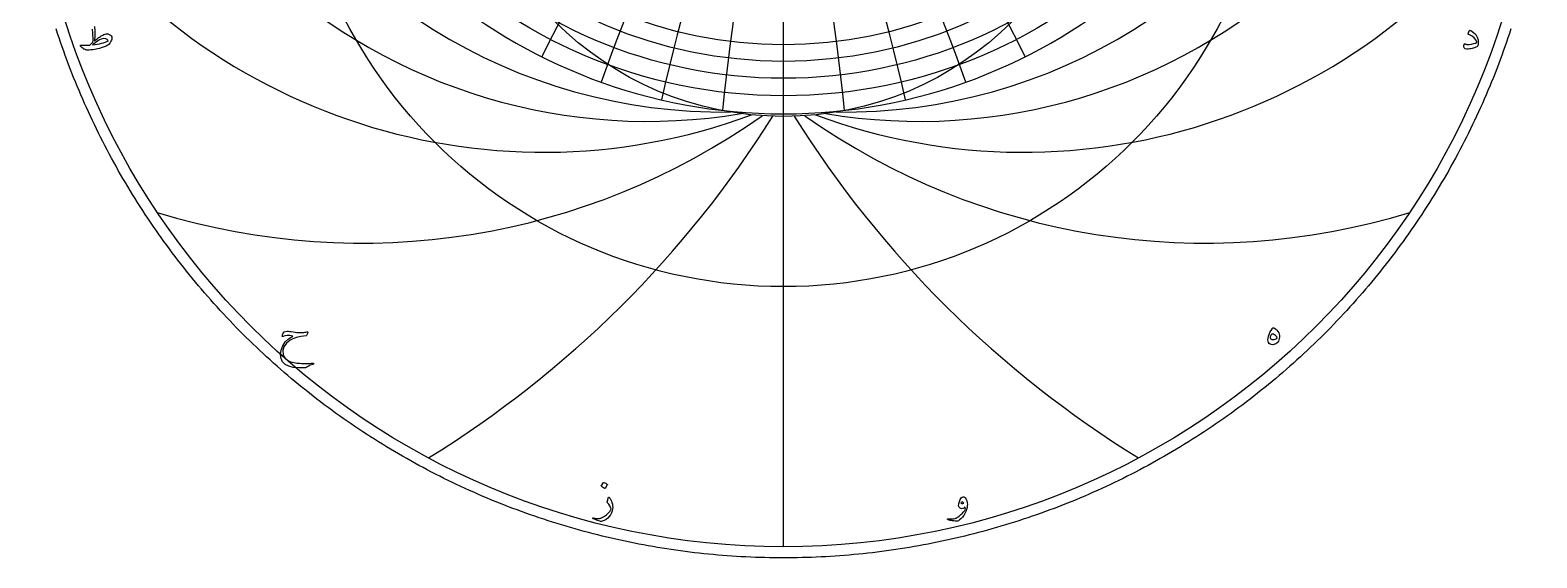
# Model space of a CAD drawing. Header units: millimetres. Extents: x -80 to 80, y -80 to 82.
# Drawn here: x -79.2 to 79.2, y -80.4 to -24.9 of the extents above; entities that cross this region are included whole.
import ezdxf

# ---------------------------------------------------------------- set-up
doc = ezdxf.new("R2010")
doc.units = ezdxf.units.MM
for name, color, linetype in [('CUT_OUTER', 1, 'Continuous'), ('ENGRAVE', 7, 'Continuous'), ('ENGRAVE_FINE', 8, 'Continuous'), ('TEXT', 5, 'Continuous')]:
    doc.layers.add(name, color=color, linetype=linetype)

msp = doc.modelspace()

# ---------------------------------------------------------------- linework, layer by layer
at = {"layer": 'CUT_OUTER'}
msp.add_lwpolyline([(76.4668, -24.7419), (76.3136, -25.2106), (76.1575, -25.6784), (75.9985, -26.1452), (75.8366, -26.611), (75.6719, -27.0758), (75.5043, -27.5396), (75.3339, -28.0024), (75.1607, -28.4641), (74.9846, -28.9248), (74.8057, -29.3843), (74.624, -29.8428), (74.4395, -30.3001), (74.2522, -30.7563), (74.0621, -31.2113), (73.8692, -31.6651), (73.6735, -32.1178), (73.475, -32.5692), (73.2738, -33.0195), (73.0698, -33.4684), (72.8631, -33.9162), (72.6536, -34.3626), (72.4414, -34.8078), (72.2265, -35.2516), (72.0088, -35.6941), (71.7884, -36.1353), (71.5654, -36.5751), (71.3396, -37.0135), (71.1111, -37.4505), (70.88, -37.8862), (70.6462, -38.3204), (70.4098, -38.7531), (70.1706, -39.1844), (69.9289, -39.6142), (69.6845, -40.0426), (69.4375, -40.4694), (69.1879, -40.8947), (68.9356, -41.3184), (68.6808, -41.7406), (68.4234, -42.1613), (68.1634, -42.5803), (67.9009, -42.9978), (67.6358, -43.4136), (67.3681, -43.8278), (67.0979, -44.2403), (66.8252, -44.6512), (66.55, -45.0604), (66.2722, -45.4679), (65.992, -45.8736), (65.7093, -46.2777), (65.4241, -46.68), (65.1364, -47.0806), (64.8463, -47.4794), (64.5538, -47.8764), (64.2588, -48.2715), (63.9614, -48.6649), (63.6616, -49.0565), (63.3594, -49.4462), (63.0548, -49.834), (62.7479, -50.22), (62.4385, -50.604), (62.1269, -50.9862), (61.8128, -51.3664), (61.4965, -51.7447), (61.1778, -52.1211), (60.8569, -52.4955), (60.5336, -52.8679), (60.2081, -53.2384), (59.8803, -53.6068), (59.5502, -53.9732), (59.2179, -54.3376), (58.8834, -54.6999), (58.5467, -55.0602), (58.2077, -55.4184), (57.8666, -55.7745), (57.5233, -56.1285), (57.1778, -56.4804), (56.8302, -56.8302), (56.4804, -57.1778), (56.1285, -57.5233), (55.7745, -57.8666), (55.4184, -58.2077), (55.0602, -58.5467), (54.6999, -58.8834), (54.3376, -59.2179), (53.9732, -59.5502), (53.6068, -59.8803), (53.2384, -60.2081), (52.8679, -60.5336), (52.4955, -60.8569), (52.1211, -61.1778), (51.7447, -61.4965), (51.3664, -61.8128), (50.9862, -62.1269), (50.604, -62.4385), (50.22, -62.7479), (49.834, -63.0548), (49.4462, -63.3594), (49.0565, -63.6616), (48.6649, -63.9614), (48.2715, -64.2588), (47.8764, -64.5538), (47.4794, -64.8463), (47.0806, -65.1364), (46.68, -65.4241), (46.2777, -65.7093), (45.8736, -65.992), (45.4679, -66.2722), (45.0604, -66.55), (44.6512, -66.8252), (44.2403, -67.0979), (43.8278, -67.3681), (43.4136, -67.6358), (42.9978, -67.9009), (42.5803, -68.1634), (42.1613, -68.4234), (41.7406, -68.6808), (41.3184, -68.9356), (40.8947, -69.1879), (40.4694, -69.4375), (40.0426, -69.6845), (39.6142, -69.9289), (39.1844, -70.1706), (38.7531, -70.4098), (38.3204, -70.6462), (37.8862, -70.88), (37.4505, -71.1111), (37.0135, -71.3396), (36.5751, -71.5654), (36.1353, -71.7884), (35.6941, -72.0088), (35.2516, -72.2265), (34.8078, -72.4414), (34.3626, -72.6536), (33.9162, -72.8631), (33.4684, -73.0698), (33.0195, -73.2738), (32.5692, -73.475), (32.1178, -73.6735), (31.6651, -73.8692), (31.2113, -74.0621), (30.7563, -74.2522), (30.3001, -74.4395), (29.8428, -74.624), (29.3843, -74.8057), (28.9248, -74.9846), (28.4641, -75.1607), (28.0024, -75.3339), (27.5396, -75.5043), (27.0758, -75.6719), (26.611, -75.8366), (26.1452, -75.9985), (25.6784, -76.1575), (25.2106, -76.3136), (24.7419, -76.4668), (24.2722, -76.6172), (23.8016, -76.7647), (23.3302, -76.9093), (22.8578, -77.051), (22.3846, -77.1898), (21.9106, -77.3257), (21.4357, -77.4587), (20.96, -77.5888), (20.4836, -77.7159), (20.0063, -77.8401), (19.5283, -77.9614), (19.0496, -78.0798), (18.5701, -78.1952), (18.09, -78.3077), (17.6092, -78.4172), (17.1277, -78.5238), (16.6455, -78.6274), (16.1628, -78.728), (15.6794, -78.8257), (15.1954, -78.9204), (14.7109, -79.0122), (14.2258, -79.101), (13.7402, -79.1868), (13.2541, -79.2696), (12.7674, -79.3494), (12.2803, -79.4263), (11.7927, -79.5001), (11.3047, -79.571), (10.8163, -79.6388), (10.3274, -79.7037), (9.8381, -79.7656), (9.3485, -79.8244), (8.8586, -79.8803), (8.3683, -79.9332), (7.8776, -79.983), (7.3867, -80.0298), (6.8955, -80.0736), (6.4041, -80.1144), (5.9124, -80.1522), (5.4205, -80.187), (4.9283, -80.2188), (4.436, -80.2475), (3.9436, -80.2732), (3.4509, -80.2959), (2.9582, -80.3155), (2.4653, -80.3322), (1.9724, -80.3458), (1.4793, -80.3564), (0.9863, -80.3639), (0.4931, -80.3685), (0, -80.37), (-0.4931, -80.3685), (-0.9863, -80.3639), (-1.4793, -80.3564), (-1.9724, -80.3458), (-2.4653, -80.3322), (-2.9582, -80.3155), (-3.4509, -80.2959), (-3.9436, -80.2732), (-4.436, -80.2475), (-4.9283, -80.2188), (-5.4205, -80.187), (-5.9124, -80.1522), (-6.4041, -80.1144), (-6.8955, -80.0736), (-7.3867, -80.0298), (-7.8776, -79.983), (-8.3683, -79.9332), (-8.8586, -79.8803), (-9.3485, -79.8244), (-9.8381, -79.7656), (-10.3274, -79.7037), (-10.8163, -79.6388), (-11.3047, -79.571), (-11.7927, -79.5001), (-12.2803, -79.4263), (-12.7674, -79.3494), (-13.2541, -79.2696), (-13.7402, -79.1868), (-14.2258, -79.101), (-14.7109, -79.0122), (-15.1954, -78.9204), (-15.6794, -78.8257), (-16.1628, -78.728), (-16.6455, -78.6274), (-17.1277, -78.5238), (-17.6092, -78.4172), (-18.09, -78.3077), (-18.5701, -78.1952), (-19.0496, -78.0798), (-19.5283, -77.9614), (-20.0063, -77.8401), (-20.4836, -77.7159), (-20.96, -77.5888), (-21.4357, -77.4587), (-21.9106, -77.3257), (-22.3846, -77.1898), (-22.8578, -77.051), (-23.3302, -76.9093), (-23.8016, -76.7647), (-24.2722, -76.6172), (-24.7419, -76.4668), (-25.2106, -76.3136), (-25.6784, -76.1575), (-26.1452, -75.9985), (-26.611, -75.8366), (-27.0758, -75.6719), (-27.5396, -75.5043), (-28.0024, -75.3339), (-28.4641, -75.1607), (-28.9248, -74.9846), (-29.3843, -74.8057), (-29.8428, -74.624), (-30.3001, -74.4395), (-30.7563, -74.2522), (-31.2113, -74.0621), (-31.6651, -73.8692), (-32.1178, -73.6735), (-32.5692, -73.475), (-33.0195, -73.2738), (-33.4684, -73.0698), (-33.9162, -72.8631), (-34.3626, -72.6536), (-34.8078, -72.4414), (-35.2516, -72.2265), (-35.6941, -72.0088), (-36.1353, -71.7884), (-36.5751, -71.5654), (-37.0135, -71.3396), (-37.4505, -71.1111), (-37.8862, -70.88), (-38.3204, -70.6462), (-38.7531, -70.4098), (-39.1844, -70.1706), (-39.6142, -69.9289), (-40.0426, -69.6845), (-40.4694, -69.4375), (-40.8947, -69.1879), (-41.3184, -68.9356), (-41.7406, -68.6808), (-42.1613, -68.4234), (-42.5803, -68.1634), (-42.9978, -67.9009), (-43.4136, -67.6358), (-43.8278, -67.3681), (-44.2403, -67.0979), (-44.6512, -66.8252), (-45.0604, -66.55), (-45.4679, -66.2722), (-45.8736, -65.992), (-46.2777, -65.7093), (-46.68, -65.4241), (-47.0806, -65.1364), (-47.4794, -64.8463), (-47.8764, -64.5538), (-48.2715, -64.2588), (-48.6649, -63.9614), (-49.0565, -63.6616), (-49.4462, -63.3594), (-49.834, -63.0548), (-50.22, -62.7479), (-50.604, -62.4385), (-50.9862, -62.1269), (-51.3664, -61.8128), (-51.7447, -61.4965), (-52.1211, -61.1778), (-52.4955, -60.8569), (-52.8679, -60.5336), (-53.2384, -60.2081), (-53.6068, -59.8803), (-53.9732, -59.5502), (-54.3376, -59.2179), (-54.6999, -58.8834), (-55.0602, -58.5467), (-55.4184, -58.2077), (-55.7745, -57.8666), (-56.1285, -57.5233), (-56.4804, -57.1778), (-56.8302, -56.8302), (-57.1778, -56.4804), (-57.5233, -56.1285), (-57.8666, -55.7745), (-58.2077, -55.4184), (-58.5467, -55.0602), (-58.8834, -54.6999), (-59.2179, -54.3376), (-59.5502, -53.9732), (-59.8803, -53.6068), (-60.2081, -53.2384), (-60.5336, -52.8679), (-60.8569, -52.4955), (-61.1778, -52.1211), (-61.4965, -51.7447), (-61.8128, -51.3664), (-62.1269, -50.9862), (-62.4385, -50.604), (-62.7479, -50.22), (-63.0548, -49.834), (-63.3594, -49.4462), (-63.6616, -49.0565), (-63.9614, -48.6649), (-64.2588, -48.2715), (-64.5538, -47.8764), (-64.8463, -47.4794), (-65.1364, -47.0806), (-65.4241, -46.68), (-65.7093, -46.2777), (-65.992, -45.8736), (-66.2722, -45.4679), (-66.55, -45.0604), (-66.8252, -44.6512), (-67.0979, -44.2403), (-67.3681, -43.8278), (-67.6358, -43.4136), (-67.9009, -42.9978), (-68.1634, -42.5803), (-68.4234, -42.1613), (-68.6808, -41.7406), (-68.9356, -41.3184), (-69.1879, -40.8947), (-69.4375, -40.4694), (-69.6845, -40.0426), (-69.9289, -39.6142), (-70.1706, -39.1844), (-70.4098, -38.7531), (-70.6462, -38.3204), (-70.88, -37.8862), (-71.1111, -37.4505), (-71.3396, -37.0135), (-71.5654, -36.5751), (-71.7884, -36.1353), (-72.0088, -35.6941), (-72.2265, -35.2516), (-72.4414, -34.8078), (-72.6536, -34.3626), (-72.8631, -33.9162), (-73.0698, -33.4684), (-73.2738, -33.0195), (-73.475, -32.5692), (-73.6735, -32.1178), (-73.8692, -31.6651), (-74.0621, -31.2113), (-74.2522, -30.7563), (-74.4395, -30.3001), (-74.624, -29.8428), (-74.8057, -29.3843), (-74.9846, -28.9248), (-75.1607, -28.4641), (-75.3339, -28.0024), (-75.5043, -27.5396), (-75.6719, -27.0758), (-75.8366, -26.611), (-75.9985, -26.1452), (-76.1575, -25.6784), (-76.3136, -25.2106), (-76.4668, -24.7419)], dxfattribs=at)
at = {"layer": 'ENGRAVE'}
for points in [[(0, -79.2), (0, 79.2)], [(0, -79.2), (0, -33.9362)]]:
    msp.add_lwpolyline(points, dxfattribs=at)
for radius in [79.2, 51.8435, 33.9362]:
    msp.add_circle((0, 0), radius, dxfattribs=at)
for centre, radius, start, end in [((0, 23.0822), 56.7498, 105.921623, 74.078377), ((-6.4344, 24.0136), 57.4961, 139.754846, 270.861531), ((6.4344, 24.0136), 57.4961, 269.138469, 40.245154), ((-14.2744, 24.724), 59.1843, 174.656822, 279.54217), ((14.2744, 24.724), 59.1843, 260.45783, 5.343178), ((-25.249, 25.249), 62.9506, 211.691871, 290.355882), ((25.249, 25.249), 62.9506, 249.644118, 328.308129), ((-44.3595, 25.611), 72.8796, 252.866004, 305.308678), ((-96.3739, 25.8233), 112.4389, 301.68398, 327.905317), ((96.3739, 25.8233), 112.4389, 212.094683, 238.31602), ((44.3595, 25.611), 72.8796, 234.691322, 287.133996)]:
    msp.add_arc(centre, radius, start, end, dxfattribs=at)
at = {"layer": 'ENGRAVE_FINE'}
for centre, radius in [((0, 21.8315), 53.6012), ((0, 20.7123), 50.6441), ((0, 19.7075), 47.8562), ((0, 18.8029), 45.2185)]:
    msp.add_circle(centre, radius, dxfattribs=at)
for centre, radius, start, end in [((-722.8731, -116.4424), 734.0246, 6.5036194, 15.341957), ((-722.8731, -116.4424), 734.0246, 6.5036194, 15.341957), ((722.8731, -116.4424), 734.0246, 164.658043, 173.4963806), ((722.8731, -116.4424), 734.0246, 164.658043, 173.4963806), ((-350.1991, -116.4424), 372.6741, 13.064756, 30.381405), ((-350.1991, -116.4424), 372.6741, 13.064756, 30.381405), ((350.1991, -116.4424), 372.6741, 149.618595, 166.935244), ((350.1991, -116.4424), 372.6741, 149.618595, 166.935244), ((-220.7707, -116.4424), 254.9241, 19.742202, 44.842633), ((-220.7707, -116.4424), 254.9241, 19.742202, 44.842633), ((220.7707, -116.4424), 254.9241, 135.157367, 160.257798), ((220.7707, -116.4424), 254.9241, 135.157367, 160.257798), ((-151.9033, -116.4424), 198.2957, 26.597292, 58.53821), ((-151.9033, -116.4424), 198.2957, 26.597292, 58.53821), ((151.9033, -116.4424), 198.2957, 121.46179, 153.402708), ((151.9033, -116.4424), 198.2957, 121.46179, 153.402708)]:
    msp.add_arc(centre, radius, start, end, dxfattribs=at)
at = {"layer": 'TEXT'}
msp.add_lwpolyline([(-72.4462, -24.4825), (-72.415, -24.9281), (-72.4012, -25.2694), (-72.405, -25.5064), (-72.4101, -25.5949), (-72.4156, -25.6756), (-72.4214, -25.7485), (-72.4274, -25.8136), (-72.4338, -25.8712), (-72.4406, -25.9217), (-72.4476, -25.9649), (-72.4549, -26.001), (-72.3055, -25.8867), (-72.167, -25.7836), (-72.0395, -25.6918), (-71.9228, -25.6113), (-71.8174, -25.5416), (-71.7236, -25.4826), (-71.6413, -25.4342), (-71.5706, -25.3964), (-71.4448, -25.3402), (-71.327, -25.2965), (-71.2174, -25.2653), (-71.116, -25.2466), (-71.0623, -25.245), (-71.006, -25.2553), (-70.9473, -25.2775), (-70.8861, -25.3115), (-70.765, -25.3974), (-70.6763, -25.4801), (-70.6201, -25.5598), (-70.5964, -25.6363), (-70.5979, -25.7215), (-70.6176, -25.8174), (-70.6554, -25.9238), (-70.7113, -26.0409), (-70.7737, -26.1562), (-70.8312, -26.252), (-70.8836, -26.3285), (-70.9311, -26.3857), (-71.0285, -26.4578), (-71.1959, -26.5393), (-71.4332, -26.6302), (-71.7405, -26.7304), (-71.9118, -26.7801), (-72.0858, -26.8241), (-72.2627, -26.8625), (-72.4424, -26.8953), (-72.6243, -26.9228), (-72.8078, -26.9452), (-72.9928, -26.9627), (-73.1794, -26.9752), (-73.2476, -26.9615), (-73.3124, -26.9452), (-73.3737, -26.9265), (-73.4317, -26.9053), (-73.4868, -26.8815), (-73.5397, -26.8553), (-73.5905, -26.8266), (-73.639, -26.7954), (-73.7243, -26.7329), (-73.7951, -26.6705), (-73.8517, -26.608), (-73.8938, -26.5456), (-73.9169, -26.4937), (-73.9213, -26.4581), (-73.9069, -26.4388), (-73.8738, -26.4356), (-73.7803, -26.4467), (-73.6796, -26.455), (-73.5717, -26.4605), (-73.4566, -26.4631), (-73.3344, -26.463), (-73.205, -26.46), (-73.0684, -26.4542), (-72.9246, -26.4456), (-72.5948, -26.1209), (-72.5887, -25.9904), (-72.5854, -25.8586), (-72.585, -25.7256), (-72.5873, -25.5913), (-72.5922, -25.4555), (-72.5992, -25.3178), (-72.6084, -25.1782), (-72.6198, -25.0367), (-72.6326, -24.8967), (-72.646, -24.7613)], dxfattribs=at)
for points in [[(71.9853, -25.2266), (72.0051, -25.1671), (72.0246, -25.1135), (72.0438, -25.0659), (72.0627, -25.0242), (72.081, -24.9882), (72.0983, -24.9574), (72.1147, -24.932), (72.1302, -24.9118), (72.1542, -24.8925), (72.1814, -24.8843), (72.2117, -24.8875), (72.2451, -24.9018), (72.5408, -25.1001), (72.7684, -25.3302), (72.928, -25.5922), (73.0195, -25.8861), (73.0323, -25.9701), (73.0407, -26.0522), (73.0448, -26.1324), (73.0445, -26.2108), (73.0395, -26.2867), (73.0295, -26.3594), (73.0145, -26.4291), (72.9945, -26.4956), (72.9767, -26.5312), (72.9533, -26.563), (72.9242, -26.5911), (72.8896, -26.6155), (72.7703, -26.6739), (72.6473, -26.7242), (72.5205, -26.7663), (72.39, -26.8004), (72.2563, -26.8269), (72.1202, -26.8466), (71.9815, -26.8594), (71.8404, -26.8653), (71.673, -26.8372), (71.5706, -26.7429), (71.5331, -26.5824), (71.5606, -26.3557), (71.57, -26.331), (71.5831, -26.312), (71.6, -26.2986), (71.6206, -26.2908), (71.6384, -26.2929), (71.6568, -26.2995), (71.6758, -26.3104), (71.6955, -26.3257), (71.7564, -26.3585), (71.8392, -26.3769), (71.9438, -26.381), (72.0702, -26.3707), (72.3447, -26.3307), (72.5686, -26.2858), (72.7419, -26.2358), (72.8646, -26.1808), (72.8709, -26.1733), (72.8746, -26.1609), (72.8758, -26.1434), (72.8746, -26.1209), (72.79, -25.8848), (72.626, -25.6762), (72.3828, -25.4951), (72.0602, -25.3415), (72.0181, -25.3193), (71.9915, -25.2928), (71.9806, -25.2619), (71.9853, -25.2266)], [(-71.7255, -25.8161), (-71.9188, -25.8964), (-72.1339, -26.0222), (-72.3709, -26.1936), (-72.6298, -26.4107), (-72.3789, -26.3796), (-72.1408, -26.3413), (-71.9155, -26.2959), (-71.703, -26.2433), (-71.5036, -26.1841), (-71.3177, -26.119), (-71.1452, -26.048), (-70.9861, -25.971), (-71.0941, -25.8377), (-71.2534, -25.7674), (-71.4638, -25.7602), (-71.7255, -25.8161)], [(-50.0186, -56.6975), (-50.1385, -56.9673), (-50.1494, -56.9851), (-50.1622, -56.9985), (-50.1769, -57.0076), (-50.1934, -57.0123), (-50.7477, -57.0997), (-51.2114, -57.2071), (-51.5845, -57.3345), (-51.8671, -57.4819), (-52.2634, -57.8051), (-52.5179, -58.1601), (-52.6306, -58.547), (-52.6016, -58.9658), (-52.5135, -59.1925), (-52.3643, -59.3929), (-52.1538, -59.5672), (-51.8821, -59.7152), (-51.6913, -59.7814), (-51.4537, -59.8351), (-51.1692, -59.8763), (-50.8379, -59.905), (-50.6618, -59.9135), (-50.4882, -59.9188), (-50.3171, -59.921), (-50.1485, -59.92), (-49.983, -59.9163), (-49.8212, -59.91), (-49.6632, -59.9013), (-49.509, -59.8901), (-49.4727, -59.8876), (-49.444, -59.8901), (-49.4228, -59.8975), (-49.409, -59.91), (-49.4016, -59.9253), (-49.3991, -59.9413), (-49.4016, -59.9578), (-49.409, -59.975), (-49.4145, -59.9842), (-49.4209, -59.9919), (-49.4282, -59.9979), (-49.4365, -60.0025), (-49.4454, -60.0064), (-49.4546, -60.0106), (-49.4642, -60.0151), (-49.474, -60.02), (-49.6179, -60.0659), (-49.745, -60.1136), (-49.8553, -60.1633), (-49.9486, -60.2148), (-50.0084, -60.252), (-50.0629, -60.2835), (-50.1121, -60.3094), (-50.156, -60.3297), (-50.1939, -60.3453), (-50.2253, -60.3572), (-50.2501, -60.3653), (-50.2684, -60.3697), (-50.9516, -60.395), (-51.5324, -60.346), (-52.0108, -60.2226), (-52.3867, -60.025), (-52.6584, -59.7539), (-52.8189, -59.4154), (-52.8682, -59.0095), (-52.8064, -58.5361), (-52.6428, -58.0593), (-52.3867, -57.653), (-52.0383, -57.3174), (-51.5974, -57.0523), (-51.9096, -56.9926), (-52.1819, -56.9786), (-52.4142, -57.0101), (-52.6066, -57.0872), (-52.6234, -57.0935), (-52.639, -57.0972), (-52.6534, -57.0985), (-52.6665, -57.0972), (-52.6775, -57.0932), (-52.6853, -57.086), (-52.6899, -57.0757), (-52.6915, -57.0622), (-52.6846, -57.0001), (-52.674, -56.9386), (-52.6597, -56.8777), (-52.6415, -56.8174), (-52.5778, -56.7003), (-52.4767, -56.6138), (-52.338, -56.5579), (-52.1619, -56.5327), (-52.0504, -56.5336), (-51.9109, -56.5464), (-51.7432, -56.5711), (-51.5474, -56.6076), (-51.3454, -56.6441), (-51.1589, -56.6688), (-50.9881, -56.6816), (-50.8329, -56.6825), (-50.7583, -56.6793), (-50.6793, -56.6744), (-50.5959, -56.668), (-50.5082, -56.6601), (-50.4161, -56.6502), (-50.3196, -56.6382), (-50.2187, -56.624), (-50.1135, -56.6076), (-50.0532, -56.6057), (-50.0173, -56.6201), (-50.0058, -56.6507), (-50.0186, -56.6975)], [(51.3975, -56.1979), (51.4403, -56.1782), (51.4887, -56.1742), (51.5427, -56.1857), (51.6023, -56.2129), (51.7507, -56.3122), (51.8759, -56.4252), (51.978, -56.552), (52.057, -56.6925), (52.1116, -56.839), (52.1407, -56.9886), (52.1441, -57.1412), (52.1219, -57.2971), (52.0817, -57.4391), (52.0258, -57.5656), (51.9543, -57.6765), (51.8671, -57.7717), (51.7688, -57.8482), (51.6635, -57.9028), (51.5514, -57.9356), (51.4325, -57.9466), (51.277, -57.9353), (51.1502, -57.8916), (51.0521, -57.8154), (50.9828, -57.7067), (50.9413, -57.5747), (50.9266, -57.4232), (50.9388, -57.2524), (50.9778, -57.0622), (51.0412, -56.8649), (51.1265, -56.6775), (51.2336, -56.5002), (51.3625, -56.3328), (51.3669, -56.325), (51.37, -56.3116), (51.3719, -56.2925), (51.3725, -56.2679), (51.3741, -56.241), (51.3788, -56.2204), (51.3866, -56.206), (51.3975, -56.1979)], [(51.8721, -57.2721), (51.8931, -57.2459), (51.8959, -57.2121), (51.8806, -57.1709), (51.8472, -57.1222), (51.7313, -56.996), (51.6186, -56.9074), (51.509, -56.8562), (51.4025, -56.8424), (51.3519, -56.8515), (51.3051, -56.8786), (51.262, -56.9239), (51.2226, -56.9873), (51.1911, -57.0557), (51.1714, -57.116), (51.1636, -57.1681), (51.1677, -57.2121), (51.2027, -57.293), (51.2626, -57.3508), (51.3475, -57.3854), (51.4575, -57.397), (51.5789, -57.3892), (51.6885, -57.3658), (51.7863, -57.3267), (51.8721, -57.2721)], [(-18.92, -72.4469), (-18.9137, -72.4407), (-18.905, -72.4369), (-18.8938, -72.4357), (-18.88, -72.4369), (-18.7829, -72.4763), (-18.6914, -72.5244), (-18.6055, -72.5812), (-18.5253, -72.6468), (-18.5175, -72.6568), (-18.5141, -72.6668), (-18.515, -72.6768), (-18.5203, -72.6867), (-18.7551, -73.0665), (-18.7639, -73.0755), (-18.7751, -73.0777), (-18.7888, -73.073), (-18.8051, -73.0615), (-18.8191, -73.0515), (-18.8413, -73.0365), (-18.8716, -73.0165), (-18.91, -72.9915), (-18.9572, -72.9615), (-19.0137, -72.9266), (-19.0796, -72.8866), (-19.1548, -72.8416), (-19.1648, -72.8341), (-19.1698, -72.8266), (-19.1698, -72.8191), (-19.1648, -72.8117)], [(-18.4104, -74.0007), (-18.4076, -73.9917), (-18.4041, -73.9845), (-18.4001, -73.9792), (-18.3954, -73.9757), (-18.3813, -73.9745), (-18.3642, -73.9807), (-18.3439, -73.9945), (-18.3205, -74.0157), (-18.2293, -74.1241), (-18.1506, -74.2493), (-18.0844, -74.3914), (-18.0307, -74.5503), (-17.9888, -74.7214), (-17.9632, -74.89), (-17.9539, -75.0562), (-17.9607, -75.2198), (-18.0051, -75.4352), (-18.0781, -75.642), (-18.1799, -75.8399), (-18.3105, -76.0292), (-18.4666, -76.2006), (-18.6452, -76.3402), (-18.8463, -76.4479), (-19.0699, -76.5238), (-19.1298, -76.5366), (-19.1898, -76.54), (-19.2497, -76.5341), (-19.3097, -76.5188), (-19.4479, -76.4705), (-19.5726, -76.4257), (-19.6839, -76.3844), (-19.7818, -76.3464), (-19.866, -76.3119), (-19.9361, -76.2808), (-19.9921, -76.2532), (-20.0341, -76.229), (-20.0429, -76.2215), (-20.0491, -76.214), (-20.0529, -76.2065), (-20.0541, -76.199), (-20.0532, -76.1893), (-20.0504, -76.1803), (-20.0457, -76.1719), (-20.0391, -76.1641), (-20.0307, -76.1581), (-20.0204, -76.1553), (-20.0082, -76.1556), (-19.9942, -76.1591), (-19.9086, -76.182), (-19.8268, -76.2009), (-19.7487, -76.2157), (-19.6744, -76.2265), (-19.6032, -76.2332), (-19.5345, -76.2359), (-19.4683, -76.2345), (-19.4046, -76.229), (-19.3411, -76.2189), (-19.2753, -76.2034), (-19.2074, -76.1826), (-19.1373, -76.1566), (-19.065, -76.1249), (-18.9906, -76.0872), (-18.9139, -76.0437), (-18.8351, -75.9942), (-18.6137, -75.8349), (-18.4241, -75.6619), (-18.2664, -75.4752), (-18.1406, -75.2747), (-18.1325, -75.2585), (-18.1281, -75.2398), (-18.1275, -75.2185), (-18.1306, -75.1948), (-18.1831, -75.0546), (-18.2655, -74.8988), (-18.3779, -74.7274), (-18.5203, -74.5403), (-18.5265, -74.5284), (-18.5303, -74.5178), (-18.5315, -74.5085), (-18.5303, -74.5003)], [(18.4878, -74.4254), (18.579, -74.2137), (18.6777, -74.0632), (18.7838, -73.9739), (18.8975, -73.9458), (18.9687, -73.9583), (19.0374, -73.9957), (19.1036, -74.0582), (19.1673, -74.1456), (19.1979, -74.1962), (19.2248, -74.248), (19.2479, -74.3011), (19.2672, -74.3555), (19.2838, -74.4113), (19.2984, -74.4691), (19.3113, -74.5288), (19.3222, -74.5903), (19.3325, -74.7274), (19.3234, -74.8888), (19.295, -75.0746), (19.2472, -75.2847), (19.1767, -75.5024), (19.0799, -75.7107), (18.9568, -75.9096), (18.8076, -76.0991), (18.6511, -76.2643), (18.5116, -76.3851), (18.3888, -76.4616), (18.283, -76.4938), (18.1749, -76.4994), (18.0507, -76.4963), (17.9101, -76.4844), (17.7534, -76.4638), (17.6739, -76.4509), (17.6004, -76.437), (17.5328, -76.4221), (17.4711, -76.4064), (17.4151, -76.3903), (17.3643, -76.3745), (17.3189, -76.3591), (17.2788, -76.3439), (17.255, -76.3308), (17.2388, -76.3164), (17.2301, -76.3008), (17.2288, -76.284), (17.2366, -76.2671), (17.25, -76.2565), (17.2691, -76.2521), (17.2938, -76.254), (17.4864, -76.2727), (17.6747, -76.274), (17.8586, -76.2577), (18.0382, -76.224), (18.0936, -76.2068), (18.155, -76.1803), (18.2223, -76.1444), (18.2955, -76.0991), (18.3746, -76.0445), (18.4597, -75.9804), (18.5507, -75.9071), (18.6477, -75.8243), (18.7426, -75.7388), (18.8276, -75.6569), (18.9025, -75.5789), (18.9675, -75.5046), (19.0221, -75.4337), (19.0661, -75.3659), (19.0995, -75.3013), (19.1223, -75.2398), (19.1092, -75.1467), (19.0949, -75.0774), (19.0792, -75.0318), (19.0624, -75.0099), (18.9609, -75.1295), (18.8463, -75.1936), (18.7186, -75.202), (18.5778, -75.1548), (18.4616, -75.053), (18.4079, -74.8975), (18.4166, -74.6883), (18.4878, -74.4254)], [(18.9425, -74.6103), (18.8688, -74.521), (18.7926, -74.4879), (18.7139, -74.511), (18.6327, -74.5903), (18.6989, -74.644), (18.7726, -74.6652), (18.8538, -74.654), (18.9425, -74.6103)]]:
    msp.add_lwpolyline(points, close=True, dxfattribs=at)

doc.saveas('drawing.dxf')
